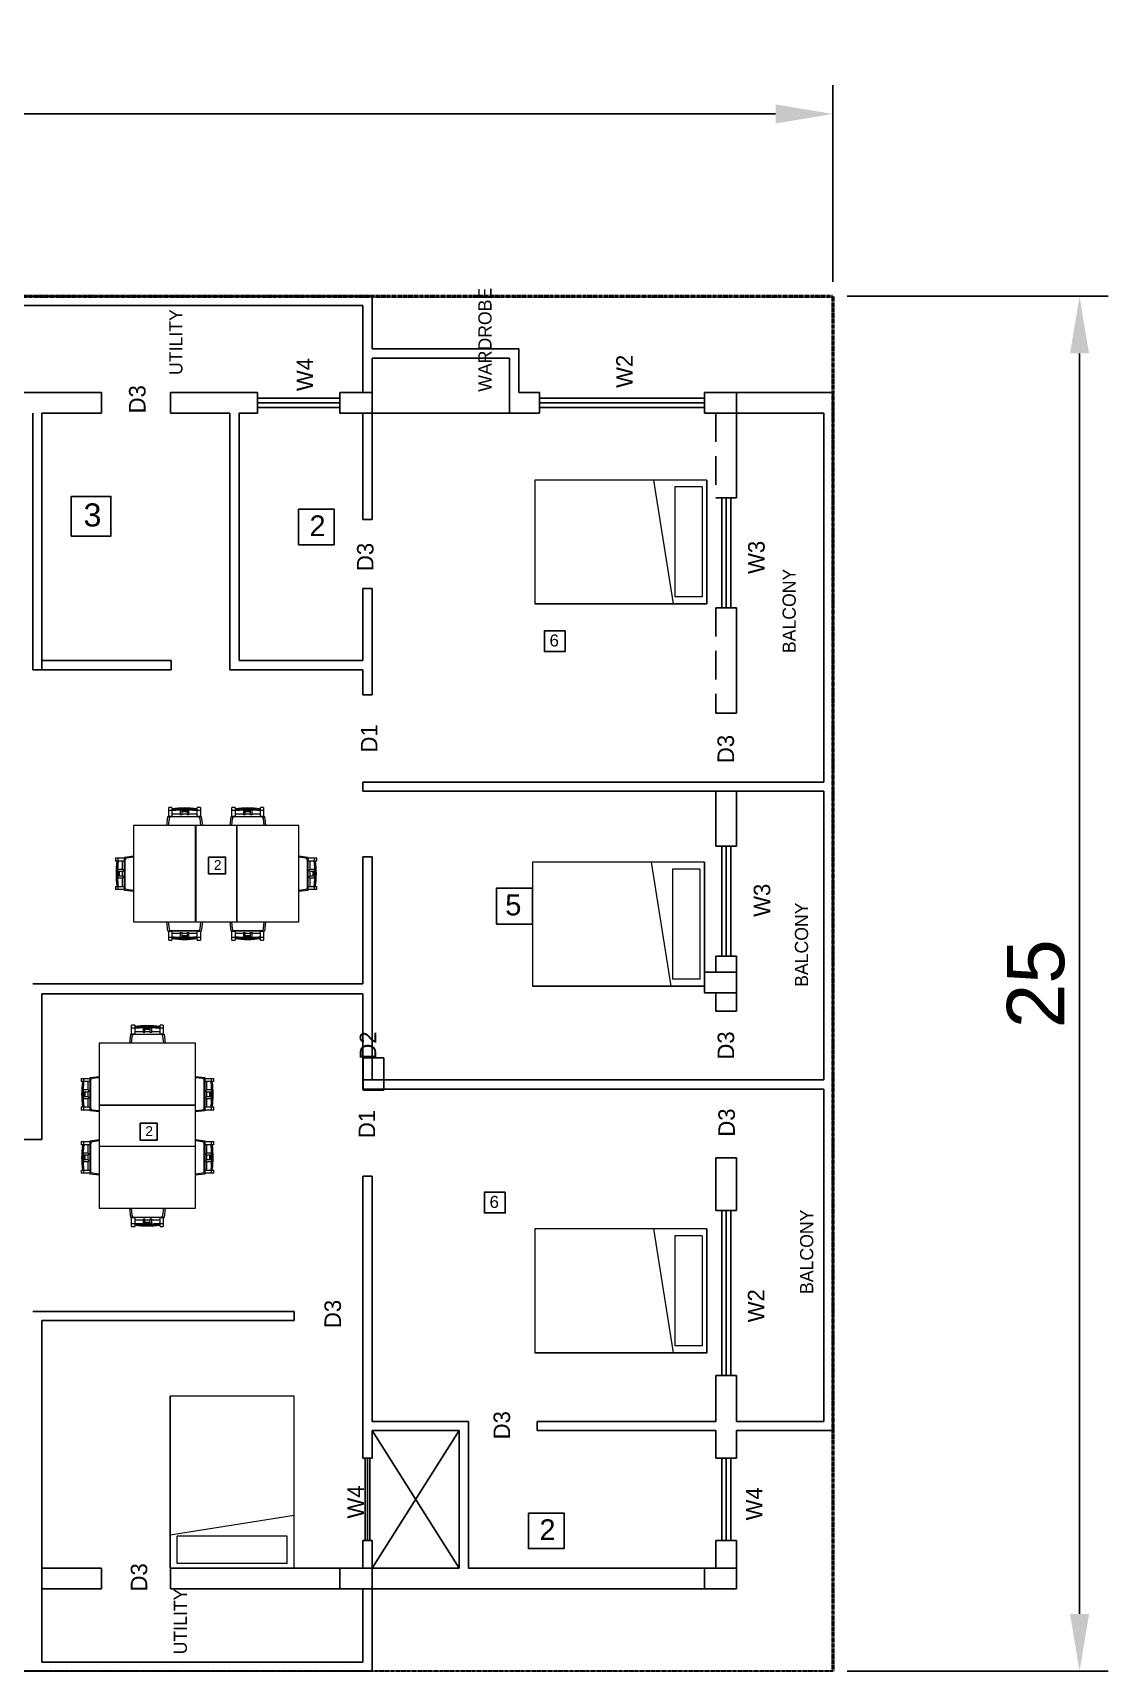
# Model space of a CAD drawing. Header units: millimetres. Extents: x 3093 to 4911, y 206 to 1650.
# Drawn here: x 3584 to 4053, y 935 to 1650 of the extents above; entities that cross this region are included whole.
import ezdxf

# ---------------------------------------------------------------- set-up
doc = ezdxf.new("R2010")
doc.units = ezdxf.units.MM
doc.linetypes.add('DASHED', pattern=[0.75, 0.5, -0.25])
doc.linetypes.add('HIDDEN2', pattern=[0.1875, 0.125, -0.0625])
doc.layers.add('1', color=7, linetype='Continuous')
doc.layers.add('FF WALL', color=30, linetype='Continuous')
doc.layers.add('I-DETLFUM', color=2, linetype='Continuous', lineweight=9)
doc.styles.get("Standard").update_dxf_attribs({"font": 'arial.ttf'})
doc.dimstyles.new('ISO-25', dxfattribs={"dimscale": 10, "dimtxt": 2.5, "dimasz": 2.5, "dimexe": 1.25, "dimexo": 0.625, "dimtad": 1, "dimlfac": 0.041667, "dimtxsty": 'Standard', "dimcen": 2.5, "dimadec": 0, "dimazin": 0, "dimtfac": 1, "dimtmove": 0, "dimatfit": 3, "dimfxl": 1, "dimarcsym": 0})

# ---------------------------------------------------------------- blocks, each defined once
blk = doc.blocks.new('js')
at = {"color": 7, "linetype": 'HIDDEN2', "lineweight": 53}
for p, q in [((-286.65, 387.57), (313.35, 387.57)), ((-286.65, 174.57), (-286.65, 387.57)), ((313.35, 387.57), (313.35, -452.43)), ((313.35, -452.43), (-286.65, -452.43))]:
    blk.add_line(p, q, dxfattribs=at)
at = {"color": 7, "linetype": 'HIDDEN2', "lineweight": 30}
blk.add_line((-286.65, -452.43), (-286.65, 88.57), dxfattribs=at)
at = {"color": 7, "linetype": 'HIDDEN2'}
blk.add_line((-286.65, -452.43), (-286.65, -188.43), dxfattribs=at)
blk = doc.blocks.new('Bed _3_ - 1372 x 1905mm - Double-142158-Level 2')
at = {"layer": 'I-DETLFUM', "color": 7}
for p, q in [((37.7, 35.7), (-16.32, 35.7)), ((-16.32, 35.7), (-16.32, -39.3)), ((-16.32, 35.7), (-16.32, -39.3)), ((-16.32, 35.7), (37.7, 35.7)), ((-13.32, 33.7), (-13.32, 21.7)), ((-13.32, 33.7), (34.7, 33.7)), ((34.7, 33.7), (34.7, 21.7)), ((37.7, -39.3), (37.7, 35.7)), ((37.7, 35.7), (37.7, -39.3)), ((-13.32, 21.7), (34.7, 21.7)), ((37.7, 21.2), (-16.32, 12.63)), ((-16.32, -39.3), (37.7, -39.3)), ((-16.32, -39.3), (37.7, -39.3))]:
    blk.add_line(p, q, dxfattribs=at)
blk = doc.blocks.new('Table - Dining w chairs _2_ - Table w 6 Seats-175491-Level 2')
at = {"layer": 'I-DETLFUM', "color": 7}
for p, q in [((-31.35, 22.75), (-31.35, -19.25)), ((-4.41, 22.75), (-31.35, 22.75)), ((-4.41, -19.25), (-4.41, 22.75)), ((-4.41, 22.75), (-4.35, 22.69)), ((-4.35, 22.69), (-4.29, 22.75)), ((-4.35, 22.69), (-4.35, -19.19)), ((13.59, 22.75), (-4.29, 22.75)), ((-4.29, 22.75), (-4.29, -19.25)), ((13.59, -19.25), (13.59, 22.75)), ((13.59, 22.75), (13.65, 22.69)), ((13.65, 22.69), (13.71, 22.75)), ((13.65, 22.69), (13.65, -19.19)), ((40.65, 22.75), (13.71, 22.75)), ((13.71, 22.75), (13.71, -19.25)), ((40.65, -19.25), (40.65, 22.75)), ((-31.35, -19.25), (-4.41, -19.25)), ((-4.41, -19.25), (-4.35, -19.19)), ((-4.35, -19.19), (-4.29, -19.25)), ((-4.29, -19.25), (13.59, -19.25)), ((13.59, -19.25), (13.65, -19.19)), ((13.65, -19.19), (13.71, -19.25)), ((13.71, -19.25), (40.65, -19.25))]:
    blk.add_line(p, q, dxfattribs=at)
blk = doc.blocks.new('UK_Mdrn Dining Chair - UK_Mdrn Dining Chair-174575-Level 2')
at = {"layer": 'I-DETLFUM', "color": 7}
for p, q in [((-6.89, 6.77), (-6.89, 7.95)), ((-5.51, 7.95), (-6.89, 7.95)), ((-5.51, 7.95), (-5.51, 6.77)), ((5.51, 6.77), (5.51, 7.95)), ((6.89, 7.95), (5.51, 7.95)), ((6.89, 7.95), (6.89, 6.77)), ((-7.74, 0), (-7.28, 4.01)), ((-7.28, 4.01), (7.28, 4.01)), ((-6.79, 3.1), (-7.15, 0)), ((-6.89, 4.01), (-6.89, 6.77)), ((-6.89, 6.77), (-5.51, 6.77)), ((-5.51, 4.01), (-6.89, 4.01)), ((-6.09, 4.01), (-6.69, 4.01)), ((6.01, 3.8), (-6.01, 3.8)), ((-5.51, 6.77), (-5.51, 6.51)), ((-5.51, 6.51), (-5.51, 6.3)), ((-5.51, 6.3), (-5.51, 4.01)), ((-1.87, 4.98), (-5.51, 4.98)), ((-1.87, 6.88), (-1.87, 4.64)), ((-1.08, 4.64), (-1.87, 4.64)), ((-1.08, 6.6), (-1.08, 6.9)), ((-1.08, 6.87), (1.08, 6.87)), ((1.08, 6.6), (-1.08, 6.6)), ((-1.08, 6.53), (1.08, 6.53)), ((-1.08, 6.25), (-1.08, 6.53)), ((1.08, 6.25), (-1.08, 6.25)), ((-1.08, 6.18), (1.08, 6.18)), ((-1.08, 4.64), (-1.08, 6.18)), ((1.08, 4.98), (-1.08, 4.98)), ((1.08, 6.89), (1.08, 6.6)), ((1.08, 6.53), (1.08, 6.25)), ((1.08, 6.18), (1.08, 4.64)), ((1.87, 4.64), (1.08, 4.64)), ((1.87, 4.64), (1.87, 6.86)), ((5.51, 4.98), (1.87, 4.98)), ((5.51, 6.51), (5.51, 6.77)), ((5.51, 6.77), (6.89, 6.77)), ((5.51, 6.3), (5.51, 6.51)), ((5.51, 4.01), (5.51, 6.3)), ((6.89, 4.01), (5.51, 4.01)), ((6.69, 4.01), (6.09, 4.01)), ((7.15, 0), (6.79, 3.1)), ((6.89, 6.77), (6.89, 4.01)), ((7.28, 4.01), (7.74, 0))]:
    blk.add_line(p, q, dxfattribs=at)
for centre, start, end in [((-6.01, 3.01), 90, 173.44341), ((6.01, 3.01), 6.55659, 90)]:
    blk.add_arc(centre, 0.787, start, end, dxfattribs=at)
for centre, major_axis, start_param, end_param in [((0, -31.53), (39.37, 0), 1.430335, 1.711258), ((-0.16, -31.46), (38.86, 0), 1.42436, 1.70901)]:
    blk.add_ellipse(centre, major_axis=major_axis, ratio=0.996195, start_param=start_param, end_param=end_param, dxfattribs=at)
blk.add_open_spline([(-5.51, 6.65), (-5.17, 6.69), (-4.48, 6.74), (-3.04, 6.84), (-1.15, 6.91), (1.16, 6.9), (3.04, 6.82), (4.48, 6.71), (5.17, 6.64), (5.51, 6.61)], degree=3, knots=[0, 0, 0, 0, 0.1, 0.2, 0.4, 0.6, 0.8, 0.9, 1, 1, 1, 1], dxfattribs=at)
blk = doc.blocks.new('UK_Mdrn Dining Chair - UK_Mdrn Dining Chair-175493-Level 2')
at = {"layer": 'I-DETLFUM', "color": 7}
for p, q in [((-7.28, -4.01), (-7.74, 0)), ((-7.15, 0), (-6.79, -3.1)), ((6.79, -3.1), (7.15, 0)), ((7.74, 0), (7.28, -4.01)), ((7.28, -4.01), (-7.28, -4.01)), ((-6.89, -4.01), (-5.51, -4.01)), ((-6.89, -6.77), (-6.89, -4.01)), ((-5.51, -6.77), (-6.89, -6.77)), ((-6.89, -7.95), (-6.89, -6.77)), ((-6.69, -4.01), (-6.09, -4.01)), ((-6.01, -3.8), (6.01, -3.8)), ((-5.51, -4.01), (-5.51, -6.3)), ((-5.51, -4.98), (-1.87, -4.98)), ((-5.51, -6.3), (-5.51, -6.51)), ((-5.51, -6.51), (-5.51, -6.77)), ((-5.51, -6.77), (-5.51, -7.95)), ((-1.87, -4.64), (-1.08, -4.64)), ((-1.87, -4.64), (-1.87, -6.88)), ((-1.08, -6.18), (-1.08, -4.64)), ((-1.08, -4.98), (1.08, -4.98)), ((1.08, -6.18), (-1.08, -6.18)), ((-1.08, -6.53), (-1.08, -6.25)), ((-1.08, -6.25), (1.08, -6.25)), ((1.08, -6.53), (-1.08, -6.53)), ((-1.08, -6.9), (-1.08, -6.6)), ((-1.08, -6.6), (1.08, -6.6)), ((1.08, -6.87), (-1.08, -6.87)), ((1.08, -4.64), (1.87, -4.64)), ((1.08, -4.64), (1.08, -6.18)), ((1.08, -6.25), (1.08, -6.53)), ((1.08, -6.6), (1.08, -6.89)), ((1.87, -6.86), (1.87, -4.64)), ((1.87, -4.98), (5.51, -4.98)), ((5.51, -6.3), (5.51, -4.01)), ((5.51, -4.01), (6.89, -4.01)), ((5.51, -6.51), (5.51, -6.3)), ((5.51, -6.77), (5.51, -6.51)), ((6.89, -6.77), (5.51, -6.77)), ((5.51, -7.95), (5.51, -6.77)), ((6.09, -4.01), (6.69, -4.01)), ((6.89, -4.01), (6.89, -6.77)), ((6.89, -6.77), (6.89, -7.95)), ((-6.89, -7.95), (-5.51, -7.95)), ((5.51, -7.95), (6.89, -7.95))]:
    blk.add_line(p, q, dxfattribs=at)
for centre, start, end in [((-6.01, -3.01), 186.55659, 270), ((6.01, -3.01), 270, 353.44341)]:
    blk.add_arc(centre, 0.787, start, end, dxfattribs=at)
for centre, major_axis, start_param, end_param in [((-0.16, 31.46), (38.86, 0), 4.574175, 4.858825), ((0, 31.53), (39.37, 0), 4.571928, 4.85285)]:
    blk.add_ellipse(centre, major_axis=major_axis, ratio=0.996195, start_param=start_param, end_param=end_param, dxfattribs=at)
blk.add_open_spline([(5.51, -6.61), (5.17, -6.64), (4.48, -6.71), (3.04, -6.82), (1.16, -6.9), (-1.15, -6.91), (-3.04, -6.84), (-4.48, -6.74), (-5.17, -6.69), (-5.51, -6.65)], degree=3, knots=[0, 0, 0, 0, 0.1, 0.2, 0.4, 0.6, 0.8, 0.9, 1, 1, 1, 1], dxfattribs=at)
blk = doc.blocks.new('column')
for p, q in [((10812.8125, 3409.9375), (10812.8125, 3395.9375)), ((10821.8125, 3409.9375), (10812.8125, 3409.9375)), ((10821.8125, 3395.9375), (10821.8125, 3409.9375)), ((10812.8125, 3395.9375), (10821.8125, 3395.9375))]:
    blk.add_line(p, q)
blk = doc.blocks.new('*D26')
at = {"color": 0, "lineweight": -2, "transparency": 16777216}
for p, q in [((3939.35, 1535.14), (4053.18, 1535.14)), ((4040.68, 1510.14), (4040.68, 960.14)), ((3939.35, 935.14), (4053.18, 935.14))]:
    blk.add_line(p, q, dxfattribs=at)
at = {"color": 0, "transparency": 16777216}
for points in [[(4036.52, 1510.14), (4044.85, 1510.14), (4040.68, 1535.14)], [(4036.52, 960.14), (4044.85, 960.14), (4040.68, 935.14)]]:
    blk.add_solid(points, dxfattribs=at)
at = {"layer": 'Defpoints', "color": 0, "transparency": 16777216}
for p in [(3933.1, 1535.14), (3933.1, 935.14), (4040.68, 935.14)]:
    blk.add_point(p, dxfattribs=at)
at = {"color": 0, "transparency": 16777216, "insert": (4021.67, 1235.14), "char_height": 25, "attachment_point": 5, "rotation": 90}
blk.add_mtext('25', dxfattribs=at)
blk = doc.blocks.new('*D27')
at = {"color": 0, "lineweight": -2, "transparency": 16777216}
for p, q in [((3093.1, 1541.39), (3093.1, 1627.16)), ((3933.1, 1541.39), (3933.1, 1627.16)), ((3118.1, 1614.66), (3908.1, 1614.66))]:
    blk.add_line(p, q, dxfattribs=at)
at = {"color": 0, "transparency": 16777216}
for points in [[(3118.1, 1618.83), (3118.1, 1610.49), (3093.1, 1614.66)], [(3908.1, 1618.83), (3908.1, 1610.49), (3933.1, 1614.66)]]:
    blk.add_solid(points, dxfattribs=at)
at = {"layer": 'Defpoints', "color": 0, "transparency": 16777216}
for p in [(3933.1, 1614.66), (3093.1, 1535.14), (3933.1, 1535.14)]:
    blk.add_point(p, dxfattribs=at)
at = {"color": 0, "transparency": 16777216, "insert": (3513.1, 1633.68), "char_height": 25, "attachment_point": 5}
blk.add_mtext('35', dxfattribs=at)

msp = doc.modelspace()

# ---------------------------------------------------------------- linework, layer by layer
for p, q in [((3732.097, 1535.144), (3520.097, 1535.144)), ((3728.097, 1531.144), (3524.097, 1531.144)), ((3796.097, 1493.144), (3796.097, 1512.144)), ((3792.097, 1484.144), (3792.097, 1508.144)), ((3614.097, 1484.144), (3614.097, 1493.144)), ((3644.097, 1484.144), (3644.097, 1493.144)), ((3682.097, 1484.144), (3682.097, 1493.144)), ((3718.097, 1490.644), (3682.097, 1490.644)), ((3718.097, 1488.644), (3682.097, 1488.644)), ((3718.097, 1484.144), (3718.097, 1493.144)), ((3805.097, 1493.144), (3796.097, 1493.144)), ((3805.097, 1484.144), (3805.097, 1493.144)), ((3877.097, 1490.644), (3805.097, 1490.644)), ((3877.097, 1488.644), (3805.097, 1488.644)), ((3877.097, 1493.144), (3877.097, 1484.144)), ((3891.097, 1447.144), (3891.097, 1493.144)), ((3718.097, 1486.644), (3682.097, 1486.644)), ((3805.097, 1484.144), (3732.097, 1484.144)), ((3732.097, 1484.144), (3792.097, 1484.144)), ((3877.097, 1486.644), (3805.097, 1486.644)), ((3882.097, 1447.144), (3891.097, 1447.144)), ((3882.097, 1399.144), (3891.097, 1399.144)), ((3891.097, 1353.144), (3891.097, 1399.144)), ((3644.457, 1376.144), (3644.457, 1372.144)), ((3891.097, 1353.144), (3882.097, 1353.144)), ((3732.097, 1319.144), (3728.097, 1319.144)), ((3882.097, 1319.144), (3882.097, 1295.144)), ((3891.097, 1295.144), (3891.097, 1319.144)), ((3882.097, 1295.144), (3891.097, 1295.144)), ((3884.597, 1247.144), (3884.597, 1295.144)), ((3886.597, 1247.144), (3886.597, 1295.144)), ((3888.597, 1247.144), (3888.597, 1295.144)), ((3728.097, 1290.46), (3732.097, 1290.46)), ((3882.097, 1247.144), (3891.097, 1247.144)), ((3882.097, 1240.144), (3882.097, 1247.144)), ((3891.097, 1223.144), (3891.097, 1247.144)), ((3728.097, 1230.739), (3588.097, 1230.739)), ((3882.097, 1223.144), (3882.097, 1231.144)), ((3882.097, 1223.144), (3891.097, 1223.144)), ((3882.097, 1136.144), (3882.097, 1159.144)), ((3882.097, 1159.144), (3891.097, 1159.144)), ((3891.097, 1136.144), (3891.097, 1159.144)), ((3891.097, 1136.144), (3882.097, 1136.144)), ((3884.597, 1064.144), (3884.597, 1136.144)), ((3886.597, 1064.144), (3886.597, 1136.144)), ((3888.597, 1064.144), (3888.597, 1136.144)), ((3891.097, 1064.144), (3882.097, 1064.144)), ((3882.097, 1064.144), (3882.097, 1044.144)), ((3891.097, 1064.144), (3891.097, 1044.144)), ((3774.097, 1040.144), (3774.097, 1044.144)), ((3804.097, 1044.144), (3804.097, 1040.144)), ((3770.097, 1040.144), (3732.097, 980.144)), ((3770.097, 980.144), (3732.097, 1040.144)), ((3732.097, 1028.144), (3728.097, 1028.144)), ((3729.097, 992.144), (3729.097, 1028.144)), ((3730.097, 992.144), (3730.097, 1028.144)), ((3731.097, 992.144), (3731.097, 1028.144)), ((3882.097, 1028.144), (3891.097, 1028.144)), ((3884.597, 992.144), (3884.597, 1028.144)), ((3886.597, 992.144), (3886.597, 1028.144)), ((3888.597, 992.144), (3888.597, 1028.144)), ((3732.097, 992.144), (3728.097, 992.144)), ((3882.097, 992.144), (3891.097, 992.144)), ((3588.097, 980.144), (3588.097, 939.144)), ((3614.097, 980.144), (3614.097, 971.144)), ((3644.097, 980.144), (3644.097, 971.144)), ((3728.097, 971.144), (3728.097, 939.144)), ((3732.097, 971.144), (3732.097, 935.144)), ((3588.097, 939.144), (3728.097, 939.144)), ((3392.097, 935.144), (3732.097, 935.144))]:
    msp.add_line(p, q)
at = {"layer": '1'}
for points in [[(3600.867, 1447.765), (3618.183, 1447.765), (3618.183, 1430.449), (3600.867, 1430.449)], [(3700.019, 1442.213), (3715.535, 1442.213), (3715.535, 1426.697), (3700.019, 1426.697)], [(3816.304, 1389.123), (3807.274, 1389.123), (3807.274, 1380.093), (3816.304, 1380.093)], [(3660.791, 1290.411), (3668.173, 1290.411), (3668.173, 1283.028), (3660.791, 1283.028)], [(3802.097, 1276.838), (3786.411, 1276.838), (3786.411, 1261.152), (3802.097, 1261.152)], [(3630.917, 1174.261), (3638.299, 1174.261), (3638.299, 1166.879), (3630.917, 1166.879)], [(3790.15, 1144.146), (3781.12, 1144.146), (3781.12, 1135.116), (3790.15, 1135.116)], [(3800.304, 1004.158), (3815.821, 1004.158), (3815.821, 988.642), (3800.304, 988.642)]]:
    msp.add_lwpolyline(points, close=True, dxfattribs=at)
at = {"layer": 'FF WALL'}
for p, q in [((3728.097, 1493.144), (3728.097, 1531.144)), ((3732.097, 1512.144), (3732.097, 1535.144)), ((3796.097, 1512.144), (3732.097, 1512.144)), ((3732.097, 1484.144), (3732.097, 1508.144)), ((3792.097, 1508.144), (3732.097, 1508.144)), ((3572.097, 1493.144), (3614.097, 1493.144)), ((3644.097, 1493.144), (3682.097, 1493.144)), ((3719.097, 1493.144), (3728.097, 1493.144)), ((3882.097, 1493.144), (3933.097, 1493.144)), ((3933.097, 1493.144), (3933.097, 1323.144)), ((3584.097, 1372.144), (3584.097, 1484.144)), ((3588.097, 1484.144), (3614.097, 1484.144)), ((3588.097, 1372.144), (3588.097, 1484.144)), ((3644.097, 1484.144), (3670.097, 1484.144)), ((3670.097, 1484.144), (3670.097, 1372.144)), ((3674.097, 1484.144), (3682.097, 1484.144)), ((3674.097, 1484.144), (3674.097, 1376.144)), ((3719.097, 1484.144), (3728.097, 1484.144)), ((3728.097, 1484.144), (3728.097, 1437.644)), ((3732.097, 1484.144), (3732.097, 1437.644)), ((3891.097, 1484.144), (3929.097, 1484.144)), ((3929.097, 1484.144), (3929.097, 1323.144)), ((3884.597, 1399.144), (3884.597, 1447.144)), ((3886.597, 1399.144), (3886.597, 1447.144)), ((3888.597, 1399.144), (3888.597, 1447.144)), ((3732.097, 1437.644), (3728.097, 1437.644)), ((3728.097, 1407.644), (3728.097, 1376.144)), ((3732.097, 1407.644), (3728.097, 1407.644)), ((3732.097, 1407.644), (3732.097, 1361.144)), ((3584.097, 1376.144), (3584.097, 1372.144)), ((3644.457, 1376.144), (3588.097, 1376.144)), ((3728.097, 1376.144), (3674.097, 1376.144)), ((3584.097, 1372.144), (3644.457, 1372.144)), ((3670.097, 1372.144), (3728.097, 1372.144)), ((3728.097, 1372.144), (3728.097, 1361.144)), ((3728.097, 1361.144), (3732.097, 1361.144)), ((3728.097, 1323.144), (3728.097, 1319.144)), ((3728.097, 1323.144), (3929.097, 1323.144)), ((3933.097, 1323.144), (3933.097, 1189.144)), ((3732.097, 1319.144), (3882.097, 1319.144)), ((3882.097, 1319.144), (3929.097, 1319.144)), ((3929.097, 1319.144), (3929.097, 1193.144)), ((3728.097, 1290.46), (3728.097, 1235.144)), ((3732.097, 1290.46), (3732.097, 1193.144)), ((3728.097, 1235.144), (3584.097, 1235.144)), ((3588.097, 1230.739), (3588.097, 1167.144)), ((3728.097, 1230.739), (3728.097, 1193.144)), ((3728.097, 1193.144), (3728.097, 1189.144)), ((3728.097, 1193.144), (3929.097, 1193.144)), ((3728.097, 1189.144), (3882.097, 1189.144)), ((3882.097, 1189.144), (3929.097, 1189.144)), ((3929.097, 1044.144), (3929.097, 1189.144)), ((3933.097, 1040.144), (3933.097, 1189.144)), ((3588.097, 1167.144), (3456.097, 1167.144)), ((3728.097, 1151.144), (3728.097, 1028.144)), ((3728.097, 1151.144), (3732.097, 1151.144)), ((3732.097, 1151.144), (3732.097, 1044.144)), ((3698.097, 1092.144), (3584.097, 1092.144)), ((3698.097, 1088.144), (3588.097, 1088.144)), ((3588.097, 1088.144), (3588.097, 980.144)), ((3698.097, 1088.144), (3698.097, 1092.144)), ((3774.097, 1044.144), (3732.097, 1044.144)), ((3882.097, 1044.144), (3804.097, 1044.144)), ((3891.097, 1044.144), (3929.097, 1044.144)), ((3732.097, 1040.144), (3732.097, 1028.144)), ((3770.097, 1040.144), (3732.097, 1040.144)), ((3770.097, 980.144), (3770.097, 1040.144)), ((3774.097, 980.144), (3774.097, 1040.144)), ((3882.097, 1040.144), (3804.097, 1040.144)), ((3891.097, 1040.144), (3933.097, 1040.144)), ((3728.097, 992.144), (3728.097, 980.144)), ((3732.097, 992.144), (3732.097, 980.144))]:
    msp.add_line(p, q, dxfattribs=at)
at = {"layer": 'FF WALL', "linetype": 'DASHED', "ltscale": 25}
for p, q in [((3882.097, 1484.144), (3882.097, 1447.144)), ((3882.097, 1399.144), (3882.097, 1353.144)), ((3882.097, 1319.144), (3882.097, 1295.144)), ((3882.097, 1040.144), (3882.097, 1028.144)), ((3891.097, 1040.144), (3891.097, 1028.144)), ((3882.097, 992.144), (3882.097, 980.144)), ((3891.097, 992.144), (3891.097, 971.144))]:
    msp.add_line(p, q, dxfattribs=at)
at = {"layer": 'FF WALL', "linetype": 'ByBlock'}
for p, q in [((3614.097, 980.144), (3588.097, 980.144)), ((3718.097, 980.144), (3644.097, 980.144)), ((3728.097, 980.144), (3674.097, 980.144)), ((3770.097, 980.144), (3732.097, 980.144)), ((3882.097, 980.144), (3774.097, 980.144)), ((3614.097, 971.144), (3588.097, 971.144)), ((3728.097, 971.144), (3644.097, 971.144)), ((3891.097, 971.144), (3732.097, 971.144))]:
    msp.add_line(p, q, dxfattribs=at)

# ---------------------------------------------------------------- block references
at = {"rotation": 90}
for p in [(7128.035, -9328.669), (7287.035, -9328.669), (7287.035, -9581.669), (7128.035, -9841.669), (7287.035, -9841.669)]:
    msp.add_blockref('column', p, dxfattribs=at)
msp.add_blockref('column', (-7084.588, -2207.176))
at = {"layer": 'FF WALL', "rotation": 90}
msp.add_blockref('js', (3480.671, 1221.795), dxfattribs=at)
at = {"layer": 'I-DETLFUM'}
for name, p, rotation in [('Bed _3_ - 1372 x 1905mm - Double-142158-Level 2', (3842.392, 1438.596), 270), ('UK_Mdrn Dining Chair - UK_Mdrn Dining Chair-175493-Level 2', (3677.877, 1304.144), 179.9999999999999), ('UK_Mdrn Dining Chair - UK_Mdrn Dining Chair-174575-Level 2', (3628.097, 1283.144), 90), ('UK_Mdrn Dining Chair - UK_Mdrn Dining Chair-174575-Level 2', (3700.097, 1283.144), 270), ('Bed _3_ - 1372 x 1905mm - Double-142158-Level 2', (3841.392, 1271.84), 270), ('UK_Mdrn Dining Chair - UK_Mdrn Dining Chair-174575-Level 2', (3677.877, 1262.144), 179.9999999999999), ('Table - Dining w chairs _2_ - Table w 6 Seats-175491-Level 2', (3632.351, 1177.797), 270), ('UK_Mdrn Dining Chair - UK_Mdrn Dining Chair-175493-Level 2', (3613.097, 1186.923), 270), ('UK_Mdrn Dining Chair - UK_Mdrn Dining Chair-174575-Level 2', (3655.097, 1186.923), 270), ('UK_Mdrn Dining Chair - UK_Mdrn Dining Chair-174575-Level 2', (3613.097, 1159.364), 90), ('UK_Mdrn Dining Chair - UK_Mdrn Dining Chair-175493-Level 2', (3655.097, 1159.364), 90), ('UK_Mdrn Dining Chair - UK_Mdrn Dining Chair-174575-Level 2', (3634.097, 1137.144), 180.0000000000001), ('Bed _3_ - 1372 x 1905mm - Double-142158-Level 2', (3842.392, 1111.84), 270), ('Bed _3_ - 1372 x 1905mm - Double-142158-Level 2', (3681.794, 1015.849), 180)]:
    msp.add_blockref(name, p, dxfattribs=dict(at, rotation=rotation))
for name, p in [('UK_Mdrn Dining Chair - UK_Mdrn Dining Chair-174575-Level 2', (3650.318, 1304.144)), ('Table - Dining w chairs _2_ - Table w 6 Seats-175491-Level 2', (3659.445, 1281.398)), ('UK_Mdrn Dining Chair - UK_Mdrn Dining Chair-175493-Level 2', (3650.318, 1262.144)), ('UK_Mdrn Dining Chair - UK_Mdrn Dining Chair-174575-Level 2', (3634.097, 1209.144))]:
    msp.add_blockref(name, p, dxfattribs=at)

# ---------------------------------------------------------------- texts
at = {"attachment_point": 1, "rotation": 90}
for s, width, heights, insert, char_height in [('{\\fShonar Bangla|b0|i0|c0|p34;WARDROBE}', 2.4, [0], (3778.447, 1493.456), 5.76), ('{\\fShonar Bangla|b0|i0|c0|p34;UTILITY}', 2.4, [0], (3643.634, 1500.769), 5.76), ('{\\fElephant|b0|i0|c0|p18;W2}', 13.33352, [2.300382107023324e-13], (3838.572, 1495.144), 7.2), ('{\\fElephant|b0|i0|c0|p18;W4}', 13.33352, [2.300382107023324e-13], (3699.134, 1493.706), 7.2), ('{\\fElephant|b0|i0|c0|p18;D3}', 4.95341, [2.300382107023324e-13], (3626.072, 1484.019), 7.2), ('{\\fElephant|b0|i0|c0|p18;D3}', 4.95341, [2.300382107023324e-13], (3725.509, 1415.206), 7.2), ('{\\fElephant|b0|i0|c0|p18;W3}', 13.33352, [2.300382107023324e-13], (3896.134, 1413.956), 7.2), ('{\\fShonar Bangla|b0|i0|c0|p34;BALCONY}', 2.4, [0], (3911.134, 1379.394), 5.76), ('{\\fElephant|b0|i0|c0|p18;D1}', 13.33352, [2.300382107023324e-13], (3727.197, 1336.019), 7.2), ('{\\fElephant|b0|i0|c0|p18;D3}', 4.95341, [2.300382107023324e-13], (3882.759, 1331.394), 7.2), ('{\\fElephant|b0|i0|c0|p18;W3}', 13.33352, [2.300382107023324e-13], (3898.572, 1264.331), 7.2), ('{\\fShonar Bangla|b0|i0|c0|p34;BALCONY}', 2.4, [0], (3916.509, 1233.769), 5.76), ('{\\fElephant|b0|i0|c0|p18;D2}', 5.11837, [2.300382107023324e-13], (3726.697, 1202.019), 7.2), ('{\\fElephant|b0|i0|c0|p18;D3}', 4.95341, [2.300382107023324e-13], (3882.822, 1202.019), 7.2), ('{\\fElephant|b0|i0|c0|p18;D3}', 4.95341, [2.300382107023324e-13], (3883.134, 1168.394), 7.2), ('{\\fElephant|b0|i0|c0|p18;D1}', 13.33352, [2.300382107023324e-13], (3726.197, 1167.769), 7.2), ('{\\fShonar Bangla|b0|i0|c0|p34;BALCONY}', 2.4, [0], (3918.759, 1099.769), 5.76), ('{\\fElephant|b0|i0|c0|p18;W2}', 13.33352, [2.300382107023324e-13], (3896.009, 1087.394), 7.2), ('{\\fElephant|b0|i0|c0|p18;D3}', 4.95341, [2.300382107023324e-13], (3711.322, 1084.894), 7.2), ('{\\fElephant|b0|i0|c0|p18;D3}', 4.95341, [2.300382107023324e-13], (3785.072, 1036.331), 7.2), ('{\\fElephant|b0|i0|c0|p18;W4}', 13.33352, [2.300382107023324e-13], (3721.322, 1001.769), 7.2), ('{\\fElephant|b0|i0|c0|p18;W4}', 13.33352, [2.300382107023324e-13], (3895.134, 1000.956), 7.2), ('{\\fElephant|b0|i0|c0|p18;D3}', 4.95341, [2.300382107023324e-13], (3626.822, 969.956), 7.2), ('{\\fShonar Bangla|b0|i0|c0|p34;UTILITY}', 2.4, [0], (3645.572, 942.519), 5.76)]:
    msp.add_mtext_dynamic_manual_height_columns(s, width=width, gutter_width=45, heights=heights, dxfattribs=dict(at, insert=insert, char_height=char_height))
at = {"layer": '1'}
for s, height, p in [('3', 10.073, (3606.215, 1434.654)), ('2', 9.026, (3704.812, 1430.465)), ('6', 5.253, (3809.495, 1382.286)), ('2', 4.294, (3663.071, 1284.821)), ('5', 9.125, (3790.144, 1264.961)), ('2', 4.294, (3633.197, 1168.671)), ('6', 5.253, (3783.341, 1137.309)), ('2', 9.026, (3805.097, 992.41))]:
    msp.add_text(s, height=height, dxfattribs=at).set_placement(p)

# ---------------------------------------------------------------- dimensions: what is measured, and where the dimension line sits
dim = msp.add_linear_dim(base=(3933.097, 1614.661), p1=(3093.097, 1535.144), p2=(3933.097, 1535.144), dimstyle='ISO-25')
dim.commit()
dim.dimension.update_dxf_attribs({"geometry": '*D27', "text_midpoint": (3513.097, 1633.683)})
dim = msp.add_linear_dim(base=(4040.684, 935.144), p1=(3933.097, 1535.144), p2=(3933.097, 935.144), angle=90, dimstyle='ISO-25')
dim.commit()
dim.dimension.update_dxf_attribs({"geometry": '*D26', "text_midpoint": (4021.67, 1235.144)})

doc.saveas('drawing.dxf')
